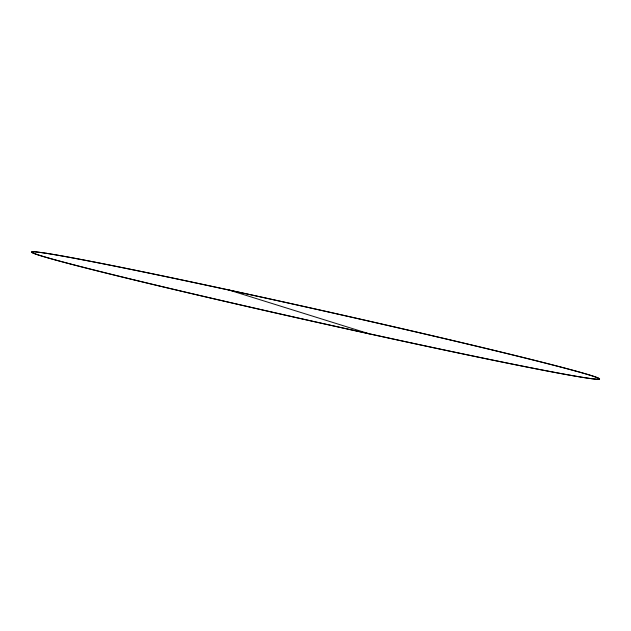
<?xml version="1.0" encoding="UTF-8"?>
<svg xmlns="http://www.w3.org/2000/svg" width="631" height="631" viewBox="0 0 631 631"><rect width="100%" height="100%" fill="white"/><g stroke="black" fill="none" stroke-linecap="round" stroke-linejoin="round"><path stroke-width="0.95" d="M229.061 290.063L369.261 333.815M46.252 253.291A291.049 6.271 12.6 0 1 493.718 350.308A291.065 6.271 12.6 0 1 526.12 366.863A291.049 6.271 12.6 0 1 196.691 294.787A291.08 6.271 12.6 0 1 46.339 253.315M165.496 287.436A290.954 6.271 12.6 0 0 599.3 379.113A290.954 6.271 12.6 0 0 181.704 279.935A290.954 6.271 12.6 0 0 165.496 287.436"/></g></svg>
